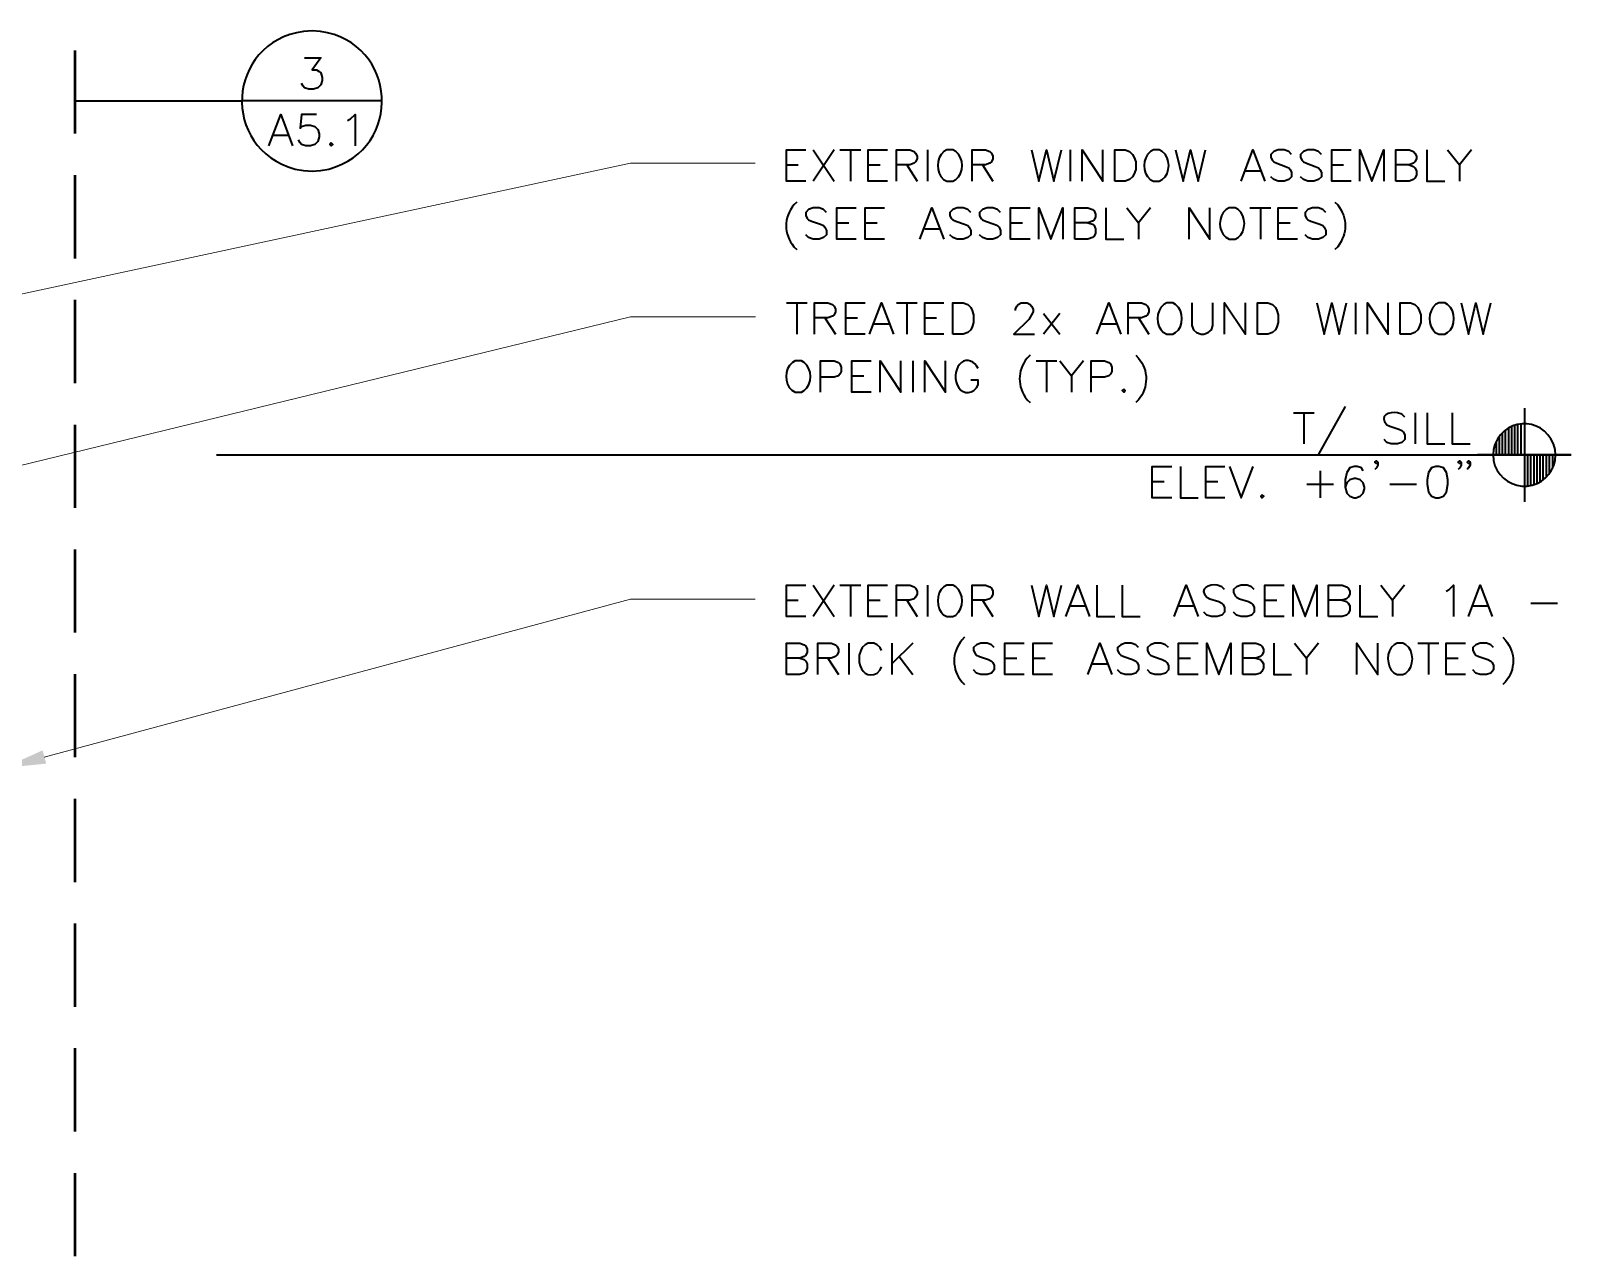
# Model space of a CAD drawing. Header units: inches. Extents: x 5 to 516, y -193 to 129.
# Drawn here: x 22.1 to 28.27, y -188.11 to -183.19 of the extents above; entities that cross this region are included whole.
import ezdxf

# ---------------------------------------------------------------- set-up
doc = ezdxf.new("R2010")
doc.units = ezdxf.units.IN
doc.header["$MEASUREMENT"] = 0
doc.layers.add('PDF7_Geometry', color=7, linetype='Continuous')
doc.layers.add('PDF7_Solid Fills', color=7, linetype='Continuous')

msp = doc.modelspace()

# ---------------------------------------------------------------- linework, layer by layer
at = {"layer": 'PDF7_Geometry', "lineweight": 35}
for points in [[(23.2579947, -183.1968943), (23.2246613, -183.194672), (23.1902169, -183.1968943)], [(23.1946614, -183.3035613), (23.260217, -183.3035613), (23.2246614, -183.3513391), (23.2424392, -183.3513391), (23.2535503, -183.3580058), (23.260217, -183.3635613), (23.2657725, -183.3813391), (23.2657725, -183.3935613), (23.260217, -183.4113391), (23.2479948, -183.4235613), (23.230217, -183.4291169), (23.2124392, -183.4291169), (23.1946614, -183.4235613), (23.1891059, -183.4168947), (23.1824392, -183.4057835)], [(22.2735504, -183.4757845), (22.9435505, -183.4757845)], [(23.5057735, -183.4757845), (22.9435512, -183.4757845)], [(23.0513282, -183.6557839), (23.099106, -183.5302284), (23.1468838, -183.6557839)], [(23.2424406, -183.5302278), (23.1824406, -183.5302278), (23.1768851, -183.5846723), (23.1824406, -183.5780056), (23.2002184, -183.57245), (23.2179962, -183.57245), (23.235774, -183.5780056), (23.2479962, -183.5902278), (23.2535518, -183.6080056), (23.2535518, -183.6202278), (23.2479962, -183.6380056), (23.235774, -183.6502278), (23.2179962, -183.6557834), (23.2002184, -183.6557834), (23.1824406, -183.6502278), (23.1768851, -183.6435612), (23.1702184, -183.6313389)], [(23.3668846, -183.5546724), (23.3791068, -183.5480057), (23.3968846, -183.530228), (23.3968846, -183.6557835)], [(23.0691053, -183.6135612), (23.1291053, -183.6135612)], [(25.203551, -183.798006), (25.1257732, -183.798006), (25.1257732, -183.6724505), (25.203551, -183.6724505)], [(25.2335523, -183.6724511), (25.3168856, -183.7980066)], [(25.3168856, -183.6724511), (25.2335523, -183.7980066)], [(25.3402169, -183.6724511), (25.4235502, -183.6724511)], [(25.3824396, -183.6724511), (25.3824396, -183.7980066)], [(25.5313279, -183.798006), (25.4535501, -183.798006), (25.4535501, -183.6724505), (25.5313279, -183.6724505)], [(25.5668856, -183.798006), (25.5668856, -183.6724505), (25.620219, -183.6724505), (25.6379967, -183.678006), (25.6435523, -183.6846727), (25.650219, -183.6968949), (25.650219, -183.708006), (25.6435523, -183.7202282), (25.6379967, -183.7257838), (25.620219, -183.7324505), (25.5668856, -183.7324505)], [(25.6913295, -183.6724511), (25.6913295, -183.7980066)], [(25.804662, -183.6780066), (25.7924398, -183.6724511), (25.7691064, -183.6724511), (25.7568842, -183.6780066), (25.7457731, -183.6902288)], [(25.8702168, -183.798006), (25.8702168, -183.6724505), (25.9235502, -183.6724505), (25.9413279, -183.678006), (25.9479946, -183.6846727), (25.9535502, -183.6968949), (25.9535502, -183.708006), (25.9479946, -183.7202282), (25.9413279, -183.7257838), (25.9235502, -183.7324505), (25.8702168, -183.7324505)], [(26.1079962, -183.6724511), (26.1379962, -183.7980066), (26.1679962, -183.6724511), (26.1979963, -183.7980066), (26.2279963, -183.6724511)], [(26.26355, -183.6724511), (26.26355, -183.7980066)], [(26.3113292, -183.798006), (26.3113292, -183.6724505), (26.3946626, -183.798006), (26.3946626, -183.6724505)], [(26.6324389, -183.6780066), (26.6202167, -183.6724511), (26.5968834, -183.6724511), (26.5846611, -183.6780066), (26.57355, -183.6902288)], [(26.6857732, -183.6724511), (26.7157732, -183.7980066), (26.7457732, -183.6724511), (26.7757732, -183.7980066), (26.8057732, -183.6724511)], [(26.947996, -183.798006), (26.9957738, -183.6724505), (27.0435516, -183.798006)], [(27.1502191, -183.6902281), (27.139108, -183.6780059), (27.1213302, -183.6724503), (27.0968858, -183.6724503), (27.079108, -183.6780059), (27.0668858, -183.6902281), (27.0668858, -183.7024503), (27.0735524, -183.7146726), (27.079108, -183.7202281), (27.0913302, -183.7257837), (27.1268858, -183.7380059), (27.139108, -183.7435614), (27.1446635, -183.7502281), (27.1502191, -183.7624503), (27.1502191, -183.7802281), (27.139108, -183.7913392), (27.1213302, -183.7980059), (27.0968858, -183.7980059), (27.079108, -183.7913392), (27.0668858, -183.7802281)], [(27.2702187, -183.6902281), (27.2579965, -183.6780059), (27.2402187, -183.6724503), (27.2157743, -183.6724503), (27.1979965, -183.6780059), (27.1868854, -183.6902281), (27.1868854, -183.7024503), (27.192441, -183.7146726), (27.1979965, -183.7202281), (27.2102187, -183.7257837), (27.2457743, -183.7380059), (27.2579965, -183.7435614), (27.2635521, -183.7502281), (27.2702187, -183.7624503), (27.2702187, -183.7802281), (27.2579965, -183.7913392), (27.2402187, -183.7980059), (27.2157743, -183.7980059), (27.1979965, -183.7913392), (27.1868854, -183.7802281)], [(27.3891071, -183.798006), (27.3113293, -183.798006), (27.3113293, -183.6724505), (27.3891071, -183.6724505)], [(27.4246626, -183.798006), (27.4246626, -183.6724505), (27.4724403, -183.798006), (27.5202181, -183.6724505), (27.5202181, -183.798006)], [(27.5679957, -183.798006), (27.5679957, -183.6724505), (27.6213291, -183.6724505), (27.6391068, -183.678006), (27.6446624, -183.6846727), (27.6513291, -183.6968949), (27.6513291, -183.708006), (27.6446624, -183.7202282), (27.6391068, -183.7257838), (27.6213291, -183.7324505), (27.5679957, -183.7324505)], [(27.6924396, -183.6724511), (27.6924396, -183.7980066), (27.7646619, -183.7980066)], [(27.775773, -183.6724511), (27.8235508, -183.7324511), (27.8235508, -183.7980066)], [(27.8713292, -183.6724511), (27.8235514, -183.7324511)], [(25.1257732, -183.7324509), (25.173551, -183.7324509)], [(25.4535501, -183.7324509), (25.5013279, -183.7324509)], [(25.6079962, -183.7324509), (25.6502184, -183.7980064)], [(25.9124396, -183.7324509), (25.9535507, -183.7980064)], [(27.3113293, -183.7324509), (27.3591071, -183.7324509)], [(27.6213292, -183.7324509), (27.6391069, -183.7380064), (27.6446625, -183.743562), (27.6513292, -183.7557842), (27.6513292, -183.773562), (27.6446625, -183.7857842), (27.6391069, -183.7913398), (27.6213292, -183.7980064), (27.5679958, -183.7980064)], [(23.1568835, -183.7491165), (23.1902169, -183.7546721), (23.2246613, -183.7568943), (23.2579947, -183.7546721), (23.291328, -183.7491165)], [(25.7691064, -183.7980066), (25.7924398, -183.7980066), (25.804662, -183.7913399)], [(26.5968834, -183.7980066), (26.6202167, -183.7980066), (26.6324389, -183.7913399)], [(26.9657731, -183.7557844), (27.0257731, -183.7557844)], [(25.167996, -183.8813394), (25.1557738, -183.8924505)], [(25.2868834, -183.9224511), (25.2746612, -183.91134), (25.2568834, -183.9046733), (25.2335501, -183.9046733), (25.2146612, -183.91134), (25.2035501, -183.9224511), (25.2035501, -183.9346733), (25.2091057, -183.9468955), (25.2146612, -183.9524511), (25.2268834, -183.9580066), (25.262439, -183.9702289), (25.2746612, -183.9757844), (25.2802168, -183.9824511), (25.2868834, -183.9946733), (25.2868834, -184.0124511), (25.2746612, -184.0235622), (25.2568834, -184.0302289), (25.2335501, -184.0302289), (25.2146612, -184.0235622), (25.2035501, -184.0124511)], [(25.4057741, -184.0302279), (25.3279963, -184.0302279), (25.3279963, -183.9046723), (25.4057741, -183.9046723)], [(25.5191073, -184.0302279), (25.4413295, -184.0302279), (25.4413295, -183.9046723), (25.5191073, -183.9046723)], [(25.6613296, -184.0302279), (25.7091074, -183.9046723), (25.7568852, -184.0302279)], [(25.8646626, -183.9224511), (25.8524404, -183.91134), (25.8346626, -183.9046733), (25.8102182, -183.9046733), (25.7924404, -183.91134), (25.7813293, -183.9224511), (25.7813293, -183.9346733), (25.7868848, -183.9468955), (25.7924404, -183.9524511), (25.8046626, -183.9580066), (25.8402182, -183.9702289), (25.8524404, -183.9757844), (25.857996, -183.9824511), (25.8646626, -183.9946733), (25.8646626, -184.0124511), (25.8524404, -184.0235622), (25.8346626, -184.0302289), (25.8102182, -184.0302289), (25.7924404, -184.0235622), (25.7813293, -184.0124511)], [(25.9835523, -183.9224511), (25.9713301, -183.91134), (25.9535523, -183.9046733), (25.930219, -183.9046733), (25.9124412, -183.91134), (25.900219, -183.9224511), (25.900219, -183.9346733), (25.9057745, -183.9468955), (25.9124412, -183.9524511), (25.9235523, -183.9580066), (25.9591079, -183.9702289), (25.9713301, -183.9757844), (25.9779968, -183.9824511), (25.9835523, -183.9946733), (25.9835523, -184.0124511), (25.9713301, -184.0235622), (25.9535523, -184.0302289), (25.930219, -184.0302289), (25.9124412, -184.0235622), (25.900219, -184.0124511)], [(26.1024407, -184.0302279), (26.0246629, -184.0302279), (26.0246629, -183.9046723), (26.1024407, -183.9046723)], [(26.1379962, -184.0302279), (26.1379962, -183.9046723), (26.1857739, -184.0302279), (26.2335517, -183.9046723), (26.2335517, -184.0302279)], [(26.2813293, -184.0302279), (26.2813293, -183.9046723), (26.3346627, -183.9046723), (26.3524404, -183.911339), (26.3591071, -183.9168945), (26.3646627, -183.9291167), (26.3646627, -183.9402279), (26.3591071, -183.9524501), (26.3524404, -183.9580056), (26.3346627, -183.9646723), (26.2813293, -183.9646723)], [(26.4057732, -183.9046729), (26.4057732, -184.0302285), (26.4779955, -184.0302285)], [(26.4902165, -183.9046729), (26.5368832, -183.9646729), (26.5368832, -184.0302285)], [(26.5846628, -183.9046729), (26.536885, -183.9646729)], [(26.7402165, -184.0302279), (26.7402165, -183.9046723), (26.8235499, -184.0302279), (26.8235499, -183.9046723)], [(26.9368857, -183.9113396), (26.9246635, -183.9046729), (26.9002191, -183.9046729), (26.889108, -183.9113396), (26.8768857, -183.9224507)], [(26.9835524, -183.9046729), (27.0668858, -183.9046729)], [(27.0257729, -183.9046729), (27.0257729, -184.0302285)], [(27.1746612, -184.0302279), (27.0968834, -184.0302279), (27.0968834, -183.9046723), (27.1746612, -183.9046723)], [(27.2879958, -183.9224511), (27.2757736, -183.91134), (27.2579958, -183.9046733), (27.2346625, -183.9046733), (27.2157736, -183.91134), (27.2046625, -183.9224511), (27.2046625, -183.9346733), (27.210218, -183.9468955), (27.2157736, -183.9524511), (27.2279958, -183.9580066), (27.2635514, -183.9702289), (27.2757736, -183.9757844), (27.2813291, -183.9824511), (27.2879958, -183.9946733), (27.2879958, -184.0124511), (27.2757736, -184.0235622), (27.2579958, -184.0302289), (27.2346625, -184.0302289), (27.2157736, -184.0235622), (27.2046625, -184.0124511)], [(27.3235499, -183.8813394), (27.3357721, -183.8924505)], [(25.3279963, -183.9646727), (25.3757741, -183.9646727)], [(25.4413295, -183.9646727), (25.4891073, -183.9646727)], [(26.0246629, -183.9646727), (26.0724407, -183.9646727)], [(26.3346627, -183.9646727), (26.3524405, -183.9702283), (26.3591072, -183.9757838), (26.3646628, -183.988006), (26.3646628, -184.0057838), (26.3591072, -184.018006), (26.3524405, -184.0235616), (26.3346627, -184.0302283), (26.2813294, -184.0302283)], [(27.0968834, -183.9646727), (27.1446612, -183.9646727)], [(25.6802166, -183.9880062), (25.7391055, -183.9880062)], [(26.9002191, -184.0302285), (26.9246635, -184.0302285), (26.9368857, -184.0235618)], [(25.1557738, -184.0602283), (25.167996, -184.0713394)], [(27.3357721, -184.0602283), (27.3235499, -184.0713394)], [(25.1257732, -184.2857843), (25.2091066, -184.2857843)], [(25.167996, -184.2857843), (25.167996, -184.4113399)], [(25.2391065, -184.4113393), (25.2391065, -184.2857838), (25.2924398, -184.2857838), (25.3102176, -184.2924504), (25.3168843, -184.298006), (25.3224398, -184.3102282), (25.3224398, -184.3213393), (25.3168843, -184.3335615), (25.3102176, -184.3391171), (25.2924398, -184.3457838), (25.2391065, -184.3457838)], [(25.4413282, -184.4113393), (25.3635504, -184.4113393), (25.3635504, -184.2857838), (25.4413282, -184.2857838)], [(25.4591066, -184.4113393), (25.5068844, -184.2857838), (25.5546621, -184.4113393)], [(25.5668856, -184.2857843), (25.650219, -184.2857843)], [(25.6079962, -184.2857843), (25.6079962, -184.4113399)], [(25.7568833, -184.4113393), (25.6802166, -184.4113393), (25.6802166, -184.2857838), (25.7568833, -184.2857838)], [(26.0435522, -184.3157843), (26.0435522, -184.3102287), (26.0491077, -184.2980065), (26.0546633, -184.2924509), (26.0668855, -184.2857843), (26.0902188, -184.2857843), (26.1024411, -184.2924509), (26.1079966, -184.2980065), (26.1146633, -184.3102287), (26.1146633, -184.3213398), (26.1079966, -184.333562), (26.0968855, -184.3513398), (26.0368855, -184.4113398), (26.1202188, -184.4113398)], [(26.3702169, -184.4113393), (26.4179946, -184.2857838), (26.4657724, -184.4113393)], [(26.495773, -184.4113393), (26.495773, -184.2857838), (26.5491063, -184.2857838), (26.5668841, -184.2924504), (26.5735508, -184.298006), (26.5791063, -184.3102282), (26.5791063, -184.3213393), (26.5735508, -184.3335615), (26.5668841, -184.3391171), (26.5491063, -184.3457838), (26.495773, -184.3457838)], [(26.6857746, -184.292451), (26.6746635, -184.2857843), (26.6502191, -184.2857843), (26.6391079, -184.292451), (26.6268857, -184.3035621)], [(26.7513294, -184.2857843), (26.7513294, -184.3757844), (26.7579961, -184.3935621), (26.7691072, -184.4046732), (26.7879961, -184.4113399), (26.7991072, -184.4113399), (26.816885, -184.4046732), (26.8291072, -184.3935621), (26.8346628, -184.3757844), (26.8346628, -184.2857843)], [(26.8824398, -184.4113393), (26.8824398, -184.2857838), (26.9657731, -184.4113393), (26.9657731, -184.2857838)], [(27.2524394, -184.2857843), (27.2813283, -184.4113399), (27.3113283, -184.2857843), (27.3413283, -184.4113399), (27.3713283, -184.2857843)], [(27.4068832, -184.2857843), (27.4068832, -184.4113399)], [(27.4546625, -184.4113393), (27.4546625, -184.2857838), (27.5379958, -184.4113393), (27.5379958, -184.2857838)], [(27.7757722, -184.292451), (27.7646611, -184.2857843), (27.7402166, -184.2857843), (27.7279944, -184.292451), (27.7168833, -184.3035621)], [(27.8302186, -184.2857843), (27.8591075, -184.4113399), (27.8891075, -184.2857843), (27.9191075, -184.4113399), (27.9491075, -184.2857843)], [(25.280217, -184.3457842), (25.3224393, -184.4113397)], [(25.3635504, -184.3457842), (25.4113282, -184.3457842)], [(25.6802166, -184.3457842), (25.7268833, -184.3457842)], [(26.1557732, -184.328006), (26.2213288, -184.4113393)], [(26.2213295, -184.328006), (26.1557739, -184.4113393)], [(26.5368835, -184.3457842), (26.5791058, -184.4113397)], [(25.4768836, -184.3691177), (25.5368836, -184.3691177)], [(26.3879962, -184.3691177), (26.4479962, -184.3691177)], [(26.6502191, -184.4113399), (26.6746635, -184.4113399), (26.6857746, -184.4046732)], [(27.7402166, -184.4113399), (27.7646611, -184.4113399), (27.7757722, -184.4046732)], [(25.1968852, -184.5246728), (25.185774, -184.5180062), (25.1613296, -184.5180062), (25.1502185, -184.5246728), (25.1379963, -184.535784)], [(25.26244, -184.6435612), (25.26244, -184.5180056), (25.3168844, -184.5180056), (25.3346622, -184.5246723), (25.3402178, -184.5302278), (25.3457733, -184.54245), (25.3457733, -184.5602278), (25.3402178, -184.5713389), (25.3346622, -184.5780056), (25.3168844, -184.5835611), (25.26244, -184.5835611)], [(25.4657739, -184.6435612), (25.3879961, -184.6435612), (25.3879961, -184.5180056), (25.4657739, -184.5180056)], [(25.5013293, -184.6435612), (25.5013293, -184.5180056), (25.5846627, -184.6435612), (25.5846627, -184.5180056)], [(25.6324397, -184.5180062), (25.6324397, -184.6435617)], [(25.6802166, -184.6435612), (25.6802166, -184.5180056), (25.76355, -184.6435612), (25.76355, -184.5180056)], [(26.1024398, -184.4946727), (26.0902176, -184.5068949)], [(26.1268855, -184.5180062), (26.2102188, -184.5180062)], [(26.1679961, -184.5180062), (26.1679961, -184.6435617)], [(26.2213295, -184.5180062), (26.2691073, -184.5780062), (26.2691073, -184.6435617)], [(26.3168857, -184.5180062), (26.2691079, -184.5780062)], [(26.3468833, -184.6435612), (26.3468833, -184.5180056), (26.4002167, -184.5180056), (26.4179945, -184.5246723), (26.4246611, -184.5302278), (26.4302167, -184.54245), (26.4302167, -184.5602278), (26.4246611, -184.5713389), (26.4179945, -184.5780056), (26.4002167, -184.5835611), (26.3468833, -184.5835611)], [(26.5257729, -184.4946727), (26.536884, -184.5068949)], [(25.3879961, -184.578006), (25.4357739, -184.578006)], [(25.8879959, -184.6257839), (25.8946625, -184.6135616), (25.8946625, -184.5957839), (25.8646625, -184.5957839)], [(25.1613296, -184.6435617), (25.185774, -184.6435617), (25.1968852, -184.6368951)], [(26.0902176, -184.6735616), (26.1024398, -184.6846727)], [(26.536884, -184.6735616), (26.5257729, -184.6846727)], [(27.3657727, -184.7013388), (27.259106, -184.89245)], [(28.0835507, -184.7068953), (28.0835507, -185.0824509)], [(27.1579954, -184.725784), (27.2413288, -184.725784)], [(27.199106, -184.725784), (27.199106, -184.8502284)], [(27.5324398, -184.7735616), (27.544662, -184.7791172), (27.5802176, -184.7913394), (27.5924398, -184.796895), (27.5979954, -184.8024505), (27.604662, -184.8146727), (27.604662, -184.8324505), (27.5924398, -184.8446727), (27.574662, -184.8502283), (27.5502176, -184.8502283), (27.5324398, -184.8446727), (27.5213287, -184.8324505)], [(27.604662, -184.7435616), (27.5924398, -184.7313394), (27.574662, -184.7257838)], [(27.6457726, -184.725784), (27.6457726, -184.8502284)], [(27.6935518, -184.725784), (27.6935518, -184.8502284), (27.764663, -184.8502284)], [(27.7946622, -184.725784), (27.7946622, -184.8502284), (27.8657733, -184.8502284)], [(28.0335516, -184.8946728), (28.0335516, -184.7802284)], [(28.0457722, -184.8946728), (28.0457722, -184.7757839)], [(28.057995, -184.8946728), (28.057995, -184.7724506)], [(28.0713301, -184.8946728), (28.0713301, -184.7702284)], [(27.9713296, -184.8946728), (27.9713296, -184.8402284)], [(27.9835525, -184.8946728), (27.9835525, -184.8202284)], [(27.9957731, -184.8946728), (27.9957731, -184.8057839)], [(28.0079959, -184.8946728), (28.0079959, -184.7946728)], [(28.0213287, -184.8946728), (28.0213287, -184.786895)], [(22.8413289, -184.8946728), (28.2713293, -184.8946728)], [(28.2713288, -184.8946728), (27.8957732, -184.8946728)], [(27.9579946, -184.8946728), (27.9579946, -184.8935617)], [(28.0957735, -184.8946728), (28.0957735, -185.0191173)], [(28.1079964, -184.8946728), (28.1079964, -185.016895)], [(28.1213292, -184.8946728), (28.1213292, -185.0146728)], [(28.1335521, -184.8946728), (28.1335521, -185.0091173)], [(28.1457726, -184.8946728), (28.1457726, -185.0035617)], [(28.1579955, -184.8946728), (28.1579955, -184.9946728)], [(28.1713283, -184.8946728), (28.1713283, -184.9846728)], [(28.1835512, -184.8946728), (28.1835512, -184.9702284)], [(28.195774, -184.8946728), (28.195774, -184.9491173)], [(28.2079946, -184.8946728), (28.2079946, -184.8935617)], [(26.6702169, -185.0668954), (26.5924391, -185.0668954), (26.5924391, -184.9413398), (26.6702169, -184.9413398)], [(26.7057746, -184.9413393), (26.7057746, -185.0668948), (26.7768857, -185.0668948)], [(26.8835517, -185.0668954), (26.806885, -185.0668954), (26.806885, -184.9413398), (26.8835517, -184.9413398)], [(26.901329, -184.9413393), (26.9491068, -185.0668948), (26.9968846, -184.9413393)], [(27.2646623, -184.9591175), (27.2646623, -185.0668952)], [(27.4379954, -184.9591175), (27.4313287, -184.9468952), (27.4135509, -184.9413397), (27.4013287, -184.9413397), (27.3835509, -184.9468952), (27.3724398, -184.964673), (27.3657731, -184.994673), (27.3657731, -185.024673), (27.3724398, -185.0480064), (27.3835509, -185.0602286), (27.4013287, -185.0668952), (27.4079954, -185.0668952), (27.4257731, -185.0602286), (27.4379954, -185.0480064), (27.4435509, -185.0302286), (27.4435509, -185.024673), (27.4379954, -185.0068952), (27.4257731, -184.994673), (27.4079954, -184.9891175), (27.4013287, -184.9891175), (27.3835509, -184.994673), (27.3724398, -185.0068952), (27.3657731, -185.024673)], [(27.4968852, -184.9235617), (27.4913297, -184.9291172), (27.484663, -184.9235617), (27.4913297, -184.9180061), (27.4968852, -184.9235617), (27.4968852, -184.9357839), (27.4913297, -184.946895), (27.484663, -184.9535617)], [(27.8302186, -184.9235617), (27.824663, -184.9291172), (27.8179964, -184.9235617), (27.824663, -184.9180061), (27.8302186, -184.9235617), (27.8302186, -184.9357839), (27.824663, -184.946895), (27.8179964, -184.9535617)], [(27.8657727, -184.9235617), (27.8602172, -184.9291172), (27.8546616, -184.9235617), (27.8602172, -184.9180061), (27.8657727, -184.9235617), (27.8657727, -184.9357839), (27.8602172, -184.946895), (27.8546616, -184.9535617)], [(26.5924391, -185.0013391), (26.6402169, -185.0013391)], [(26.806885, -185.0013391), (26.8546628, -185.0013391)], [(27.2113289, -185.0124509), (27.3179955, -185.0124509)], [(27.5446622, -185.0124509), (27.6513289, -185.0124509)], [(25.203551, -185.5424508), (25.1257732, -185.5424508), (25.1257732, -185.4168953), (25.203551, -185.4168953)], [(25.2335523, -185.4168947), (25.3168856, -185.5424503)], [(25.3168856, -185.4168947), (25.2335523, -185.5424503)], [(25.3402169, -185.4168947), (25.4235502, -185.4168947)], [(25.3824396, -185.4168947), (25.3824396, -185.5424503)], [(25.5313279, -185.5424508), (25.4535501, -185.5424508), (25.4535501, -185.4168953), (25.5313279, -185.4168953)], [(25.5668856, -185.5424508), (25.5668856, -185.4168953), (25.620219, -185.4168953), (25.6379967, -185.4235619), (25.6435523, -185.4291175), (25.650219, -185.4413397), (25.650219, -185.4524508), (25.6435523, -185.4646731), (25.6379967, -185.4713397), (25.620219, -185.4768953), (25.5668856, -185.4768953)], [(25.6913295, -185.4168947), (25.6913295, -185.5424503)], [(25.804662, -185.4235614), (25.7924398, -185.4168947), (25.7691064, -185.4168947), (25.7568842, -185.4235614), (25.7457731, -185.4346725)], [(25.8702168, -185.5424508), (25.8702168, -185.4168953), (25.9235502, -185.4168953), (25.9413279, -185.4235619), (25.9479946, -185.4291175), (25.9535502, -185.4413397), (25.9535502, -185.4524508), (25.9479946, -185.4646731), (25.9413279, -185.4713397), (25.9235502, -185.4768953), (25.8702168, -185.4768953)], [(26.1079962, -185.4168947), (26.1379962, -185.5424503), (26.1679962, -185.4168947), (26.1979963, -185.5424503), (26.2279963, -185.4168947)], [(26.2457729, -185.5424508), (26.2935507, -185.4168953), (26.3413285, -185.5424508)], [(26.3702169, -185.4168947), (26.3702169, -185.5424503), (26.4424391, -185.5424503)], [(26.4713295, -185.4168947), (26.4713295, -185.5424503), (26.5435517, -185.5424503)], [(26.6802167, -185.5424508), (26.7279945, -185.4168953), (26.7757723, -185.5424508)], [(26.8824398, -185.4346729), (26.8713286, -185.4235618), (26.8524398, -185.4168951)], [(27.0013295, -185.4346729), (26.9902184, -185.4235618), (26.9724406, -185.4168951), (26.9479961, -185.4168951), (26.9302184, -185.4235618), (26.9179961, -185.4346729), (26.9179961, -185.4468951), (26.9246628, -185.4591174), (26.9302184, -185.4646729), (26.9424406, -185.4713396), (26.9779961, -185.4824507), (26.9902184, -185.4891174), (26.9957739, -185.4946729), (27.0013295, -185.5068951), (27.0013295, -185.5246729), (26.9902184, -185.5368951), (26.9724406, -185.5424507), (26.9479961, -185.5424507), (26.9302184, -185.5368951), (26.9179961, -185.5246729)], [(27.12133, -185.5424508), (27.0435522, -185.5424508), (27.0435522, -185.4168953), (27.12133, -185.4168953)], [(27.1568832, -185.5424508), (27.1568832, -185.4168953), (27.204661, -185.5424508), (27.2524388, -185.4168953), (27.2524388, -185.5424508)], [(27.2991065, -185.5424508), (27.2991065, -185.4168953), (27.3535509, -185.4168953), (27.3713287, -185.4235619), (27.3768842, -185.4291175), (27.3835509, -185.4413397), (27.3835509, -185.4524508), (27.3768842, -185.4646731), (27.3713287, -185.4713397), (27.3535509, -185.4768953), (27.2991065, -185.4768953)], [(27.4246626, -185.4168947), (27.4246626, -185.5424503), (27.4957737, -185.5424503)], [(27.5079959, -185.4168947), (27.5557737, -185.4768947), (27.5557737, -185.5424503)], [(27.6035521, -185.4168947), (27.5557743, -185.4768947)], [(27.7702188, -185.4413393), (27.782441, -185.4346726), (27.8002188, -185.4168949), (27.8002188, -185.5424504)], [(27.8591063, -185.5424508), (27.9068841, -185.4168953), (27.9546619, -185.5424508)], [(25.1257732, -185.4768951), (25.173551, -185.4768951)], [(25.4535501, -185.4768951), (25.5013279, -185.4768951)], [(25.6079962, -185.4768951), (25.6502184, -185.5424507)], [(25.9124396, -185.4768951), (25.9535507, -185.5424507)], [(26.26355, -185.5002281), (26.3224389, -185.5002281)], [(26.697996, -185.5002281), (26.757996, -185.5002281)], [(26.8113286, -185.4646729), (26.8235509, -185.4713396), (26.8591064, -185.4824507), (26.8713286, -185.4891174), (26.8768842, -185.4946729), (26.8824398, -185.5068951), (26.8824398, -185.5246729), (26.8713286, -185.5368951), (26.8524398, -185.5424507), (26.8291064, -185.5424507), (26.8113286, -185.5368951), (26.7991064, -185.5246729)], [(27.0435522, -185.4768951), (27.09133, -185.4768951)], [(27.3535521, -185.4768951), (27.3713299, -185.4824507), (27.3768854, -185.4891173), (27.3835521, -185.5002285), (27.3835521, -185.5180062), (27.3768854, -185.5302285), (27.3713299, -185.5368951), (27.3535521, -185.5424507), (27.2991076, -185.5424507)], [(27.8768856, -185.5002281), (27.9368856, -185.5002281)], [(28.1091063, -185.4891174), (28.2168841, -185.4891174)], [(25.7691064, -185.5424503), (25.7924398, -185.5424503), (25.804662, -185.5368947)], [(25.8402169, -185.6257842), (25.8291058, -185.6380064)], [(27.9968853, -185.6257842), (28.0079964, -185.6380064)], [(25.1257732, -185.7746727), (25.1257732, -185.6491171), (25.1791066, -185.6491171), (25.1968843, -185.6557838), (25.203551, -185.6613393), (25.2091066, -185.6735616), (25.2091066, -185.6857838), (25.203551, -185.6968949), (25.1968843, -185.7035616), (25.1791066, -185.7091171), (25.1257732, -185.7091171)], [(25.1791066, -185.7091175), (25.1968844, -185.7146731), (25.2035511, -185.7213397), (25.2091067, -185.7324509), (25.2091067, -185.7502286), (25.2035511, -185.7624509), (25.1968844, -185.7691175), (25.1791066, -185.7746731), (25.1257733, -185.7746731)], [(25.2513293, -185.7746727), (25.2513293, -185.6491171), (25.3046627, -185.6491171), (25.3224404, -185.6557838), (25.327996, -185.6613393), (25.3346627, -185.6735616), (25.3346627, -185.6857838), (25.327996, -185.6968949), (25.3224404, -185.7035616), (25.3046627, -185.7091171), (25.2513293, -185.7091171)], [(25.2924399, -185.7091175), (25.3346621, -185.7746731)], [(25.3757732, -185.6491177), (25.3757732, -185.7746733)], [(25.5068835, -185.6791176), (25.501328, -185.6668954), (25.4891058, -185.6557843), (25.4768835, -185.6491176), (25.4535502, -185.6491176), (25.441328, -185.6557843), (25.4291058, -185.6668954), (25.4235502, -185.6791176), (25.4179947, -185.6968954), (25.4179947, -185.7268954)], [(25.5491063, -185.6491177), (25.5491063, -185.7746733)], [(25.6324397, -185.6491177), (25.5491063, -185.732451)], [(25.5779963, -185.7035622), (25.6324407, -185.7746733)], [(25.9591066, -185.6668948), (25.9479955, -185.6557836), (25.9302177, -185.649117), (25.9057733, -185.649117), (25.8879955, -185.6557836), (25.8757733, -185.6668948), (25.8757733, -185.679117), (25.8824399, -185.6913392), (25.8879955, -185.6968948), (25.9002177, -185.7035614), (25.9357733, -185.7146725), (25.9479955, -185.7213392), (25.9535511, -185.7268948), (25.9591066, -185.739117), (25.9591066, -185.7568948), (25.9479955, -185.769117), (25.9302177, -185.7746725), (25.9057733, -185.7746725), (25.8879955, -185.769117), (25.8757733, -185.7568948)], [(26.0791072, -185.7746727), (26.0013294, -185.7746727), (26.0013294, -185.6491171), (26.0791072, -185.6491171)], [(26.0013294, -185.7091175), (26.0491072, -185.7091175)], [(26.1924404, -185.7746727), (26.1146626, -185.7746727), (26.1146626, -185.6491171), (26.1924404, -185.6491171)], [(26.1146626, -185.7091175), (26.1624404, -185.7091175)], [(26.3346627, -185.7746727), (26.3824405, -185.6491171), (26.4302183, -185.7746727)], [(26.5368835, -185.6668948), (26.5257724, -185.6557836), (26.5079946, -185.649117), (26.4835502, -185.649117), (26.4657724, -185.6557836), (26.4535502, -185.6668948), (26.4535502, -185.679117), (26.4602169, -185.6913392), (26.4657724, -185.6968948), (26.4779946, -185.7035614), (26.5135502, -185.7146725), (26.5257724, -185.7213392), (26.531328, -185.7268948), (26.5368835, -185.739117), (26.5368835, -185.7568948), (26.5257724, -185.769117), (26.5079946, -185.7746725), (26.4835502, -185.7746725), (26.4657724, -185.769117), (26.4535502, -185.7568948)], [(26.6568832, -185.6668948), (26.644661, -185.6557836), (26.6268832, -185.649117), (26.6024387, -185.649117), (26.584661, -185.6557836), (26.5735498, -185.6668948), (26.5735498, -185.679117), (26.5791054, -185.6913392), (26.584661, -185.6968948), (26.5968832, -185.7035614), (26.6324387, -185.7146725), (26.644661, -185.7213392), (26.6502165, -185.7268948), (26.6568832, -185.739117), (26.6568832, -185.7568948), (26.644661, -185.769117), (26.6268832, -185.7746725), (26.6024387, -185.7746725), (26.584661, -185.769117), (26.5735498, -185.7568948)], [(26.7757738, -185.7746727), (26.697996, -185.7746727), (26.697996, -185.6491171), (26.7757738, -185.6491171)], [(26.697996, -185.7091175), (26.7457738, -185.7091175)], [(26.8113293, -185.7746727), (26.8113293, -185.6491171), (26.8591071, -185.7746727), (26.9068848, -185.6491171), (26.9068848, -185.7746727)], [(26.9546624, -185.7746727), (26.9546624, -185.6491171), (27.0079958, -185.6491171), (27.0257736, -185.6557838), (27.0313291, -185.6613393), (27.0379958, -185.6735616), (27.0379958, -185.6857838), (27.0313291, -185.6968949), (27.0257736, -185.7035616), (27.0079958, -185.7091171), (26.9546624, -185.7091171)], [(27.0079959, -185.7091175), (27.0257736, -185.7146731), (27.0313292, -185.7213397), (27.0379959, -185.7324509), (27.0379959, -185.7502286), (27.0313292, -185.7624509), (27.0257736, -185.7691175), (27.0079959, -185.7746731), (26.9546625, -185.7746731)], [(27.0791063, -185.6491177), (27.0791063, -185.7746733), (27.1502175, -185.7746733)], [(27.1624397, -185.6491177), (27.2102175, -185.7091177), (27.2102175, -185.7746733)], [(27.2579959, -185.6491177), (27.2102181, -185.7091177)], [(27.4124397, -185.7746727), (27.4124397, -185.6491171), (27.495773, -185.7746727), (27.495773, -185.6491171)], [(27.6091055, -185.6557844), (27.5968833, -185.6491177), (27.5735499, -185.6491177), (27.5613277, -185.6557844), (27.5502166, -185.6668955)], [(27.6568833, -185.6491177), (27.7402166, -185.6491177)], [(27.699106, -185.6491177), (27.699106, -185.7746733)], [(27.8479966, -185.7746727), (27.7702188, -185.7746727), (27.7702188, -185.6491171), (27.8479966, -185.6491171)], [(27.7702188, -185.7091175), (27.8179966, -185.7091175)], [(27.960219, -185.6668948), (27.9491079, -185.6557836), (27.9313301, -185.649117), (27.9068856, -185.649117), (27.8891079, -185.6557836), (27.8768856, -185.6668948), (27.8768856, -185.679117), (27.8835523, -185.6913392), (27.8891079, -185.6968948), (27.9013301, -185.7035614), (27.9368856, -185.7146725), (27.9491079, -185.7213392), (27.9546634, -185.7268948), (27.960219, -185.739117), (27.960219, -185.7568948), (27.9491079, -185.769117), (27.9313301, -185.7746725), (27.9068856, -185.7746725), (27.8891079, -185.769117), (27.8768856, -185.7568948)], [(25.4891058, -185.7691176), (25.501328, -185.7568954), (25.5068835, -185.7446732)], [(26.3524398, -185.732451), (26.4124398, -185.732451)], [(27.5735499, -185.7746733), (27.5968833, -185.7746733), (27.6091055, -185.7691177)], [(25.8291058, -185.8046731), (25.8402169, -185.8157842)], [(28.0079964, -185.8046731), (27.9968853, -185.8157842)]]:
    msp.add_lwpolyline(points, dxfattribs=at)
at = {"layer": 'PDF7_Geometry', "lineweight": 50}
for points in [[(22.2735504, -183.2735614), (22.2735504, -183.6068948)], [(22.2735504, -183.7735614), (22.2735504, -184.1068948)], [(22.2735504, -184.2735615), (22.2735504, -184.6068948)], [(22.2735504, -184.7735615), (22.2735504, -185.1068949)], [(22.2735504, -185.2735616), (22.2735504, -185.6068949)], [(22.2735504, -185.7735616), (22.2735504, -186.106895)], [(22.2735504, -186.2735616), (22.2735504, -186.606895)], [(22.2735504, -186.7735617), (22.2735504, -187.106895)], [(22.2735504, -187.2735617), (22.2735504, -187.6068951)], [(22.2735504, -187.7735618), (22.2735504, -188.1068951)]]:
    msp.add_lwpolyline(points, dxfattribs=at)
at = {"layer": 'PDF7_Geometry', "lineweight": 35}
for points in [[(23.3013283, -183.6435611), (23.2957727, -183.6502277), (23.3013283, -183.6557833), (23.3079949, -183.6502277)], [(26.4424395, -183.798006), (26.4424395, -183.6724505), (26.4835507, -183.6724505), (26.5013284, -183.678006), (26.5135507, -183.6902282), (26.5191062, -183.7024505), (26.5257729, -183.7202282), (26.5257729, -183.7502282), (26.5191062, -183.768006), (26.5135507, -183.7802282), (26.5013284, -183.7913394), (26.4835507, -183.798006)], [(25.7924399, -184.4113393), (25.7924399, -184.2857838), (25.8346622, -184.2857838), (25.8524399, -184.2924504), (25.8646622, -184.3035615), (25.8702177, -184.3157838), (25.8757733, -184.3335615), (25.8757733, -184.3635615), (25.8702177, -184.3813393), (25.8646622, -184.3935615), (25.8524399, -184.4046727), (25.8346622, -184.4113393)], [(27.0135501, -184.4113393), (27.0135501, -184.2857838), (27.0557723, -184.2857838), (27.0735501, -184.2924504), (27.0857723, -184.3035615), (27.0913278, -184.3157838), (27.0968834, -184.3335615), (27.0968834, -184.3635615), (27.0913278, -184.3813393), (27.0857723, -184.3935615), (27.0735501, -184.4046727), (27.0557723, -184.4113393)], [(27.5857728, -184.4113393), (27.5857728, -184.2857838), (27.6268839, -184.2857838), (27.6446617, -184.2924504), (27.6568839, -184.3035615), (27.6624395, -184.3157838), (27.6691061, -184.3335615), (27.6691061, -184.3635615), (27.6624395, -184.3813393), (27.6568839, -184.3935615), (27.6446617, -184.4046727), (27.6268839, -184.4113393)], [(26.4779959, -184.6313394), (26.4713292, -184.636895), (26.4779959, -184.6435617), (26.4835515, -184.636895)], [(27.7291059, -184.9413393), (27.7113282, -184.9468948), (27.6991059, -184.9646726), (27.6935504, -184.9946726), (27.6935504, -185.0124504), (27.6991059, -185.0424504), (27.7113282, -185.0602282), (27.7291059, -185.0668948), (27.7413282, -185.0668948), (27.759106, -185.0602282), (27.7713282, -185.0424504), (27.7768837, -185.0124504), (27.7768837, -184.9946726), (27.7713282, -184.9646726), (27.759106, -184.9468948), (27.7413282, -184.9413393)], [(27.0324393, -185.0546725), (27.0268838, -185.0602281), (27.0324393, -185.0668947), (27.039106, -185.0602281)]]:
    msp.add_lwpolyline(points, close=True, dxfattribs=at)
at = {"layer": 'PDF7_Geometry', "lineweight": 15}
for points in [[(21.8824416, -184.2880065), (24.5013307, -183.7246731), (25.0013307, -183.7246731)], [(21.7813267, -185.0035618), (24.501327, -184.3413396), (25.0024381, -184.3413396)], [(22.1513264, -186.1057839), (24.5013266, -185.4724505), (25.0013265, -185.4724505)]]:
    msp.add_lwpolyline(points, dxfattribs=at)
at = {"layer": 'PDF7_Geometry', "lineweight": 35}
msp.add_lwpolyline([(27.9657724, -184.8524506), (27.9602168, -184.8735617), (27.9579946, -184.8946728), (27.9602168, -184.916895), (27.9657724, -184.9380061, 0.762934986), (28.2068835, -184.916895), (28.2079946, -184.8946728), (28.2068835, -184.8735617)], format="xyb", dxfattribs=at)
msp.add_ellipse((25.8534291, -184.5829751), major_axis=(-0.0045551, 0.0666068), ratio=0.743284433, start_param=5.213509624, end_param=8.279618512, dxfattribs=at)
for points in [[(23.1902169, -183.1968943), (22.8806984, -183.2425795), (22.8546613, -183.6656721), (23.1568835, -183.7491165)], [(23.291328, -183.7491165), (23.5939021, -183.6661906), (23.5679576, -183.2421906), (23.2579947, -183.1968943)], [(25.7457731, -183.6902288), (25.7225323, -183.7227288), (25.7289768, -183.7827844), (25.7691064, -183.7980066)], [(25.804662, -183.7913399), (25.8394583, -183.7652659), (25.8380324, -183.7048214), (25.804662, -183.6780066)], [(26.57355, -183.6902288), (26.5502908, -183.7227474), (26.5567537, -183.7827844), (26.5968834, -183.7980066)], [(26.6324389, -183.7913399), (26.6672352, -183.7652659), (26.6658093, -183.7048214), (26.6324389, -183.6780066)], [(25.1557738, -183.8924505), (25.1146997, -183.9433023), (25.1146997, -184.0093764), (25.1557738, -184.0602283)], [(26.9368857, -184.0235618), (26.9696635, -183.9988951), (26.9696635, -183.9360062), (26.9368857, -183.9113396)], [(27.3357721, -183.8924505), (27.3754388, -183.9475431), (27.3754388, -184.0051357), (27.3357721, -184.0602283)], [(26.8768857, -183.9224507), (26.8544783, -183.9570618), (26.8597191, -184.0120618), (26.9002191, -184.0302285)], [(26.6268857, -184.3035621), (26.6037376, -184.3371732), (26.6094783, -184.3940066), (26.6502191, -184.4113399)], [(26.6857746, -184.4046732), (26.7198857, -184.3796177), (26.7198857, -184.3175066), (26.6857746, -184.292451)], [(27.7168833, -184.3035621), (27.693624, -184.3360806), (27.700087, -184.3961177), (27.7402166, -184.4113399)], [(27.7757722, -184.4046732), (27.8098833, -184.3796177), (27.8098833, -184.3175066), (27.7757722, -184.292451)], [(25.1379963, -184.535784), (25.1148481, -184.5693951), (25.1205888, -184.6262284), (25.1613296, -184.6435617)], [(25.1968852, -184.6368951), (25.2309963, -184.6118395), (25.2309963, -184.5497284), (25.1968852, -184.5246728)], [(26.0902176, -184.5068949), (26.0502546, -184.5584875), (26.0510139, -184.6217838), (26.0902176, -184.6735616)], [(26.536884, -184.5068949), (26.5782358, -184.5542097), (26.5775136, -184.6260616), (26.536884, -184.6735616)], [(25.8102181, -184.6135616), (25.8265514, -184.6480987), (25.8613477, -184.6581542), (25.8879959, -184.6257839)], [(27.574662, -184.7257838), (27.541088, -184.7203764), (27.4992731, -184.7372283), (27.5324398, -184.7735616)], [(28.2068835, -184.8735617), (28.1787909, -184.7455432), (28.0126983, -184.7328395), (27.9657724, -184.8524506)], [(25.7457731, -185.4346725), (25.7219953, -185.4659873), (25.7304583, -185.5308392), (25.7691064, -185.5424503)], [(25.804662, -185.5368947), (25.8380324, -185.5100799), (25.8394583, -185.4496355), (25.804662, -185.4235614)], [(26.8524398, -185.4168951), (26.8219027, -185.4115248), (26.774699, -185.4309322), (26.8113286, -185.4646729)], [(25.8291058, -185.6380064), (25.7877539, -185.6853212), (25.7884762, -185.7571731), (25.8291058, -185.8046731)], [(28.0079964, -185.6380064), (28.0493483, -185.6853212), (28.0486075, -185.7571731), (28.0079964, -185.8046731)], [(27.5502166, -185.6668955), (27.5264388, -185.6982288), (27.5349018, -185.7630621), (27.5735499, -185.7746733)], [(27.6091055, -185.7691177), (27.6424759, -185.7423029), (27.6439018, -185.6818584), (27.6091055, -185.6557844)], [(25.4179947, -185.7268954), (25.4242909, -185.7640806), (25.4524576, -185.7895806), (25.4891058, -185.7691176)]]:
    msp.add_open_spline(points, degree=3, dxfattribs=at)
at = {"layer": 'PDF7_Solid Fills', "lineweight": 50, "transparency": 33554559}
msp.add_solid([(22.1591072, -186.1324506), (21.9902183, -186.1491173), (22.1446628, -186.0791173)], dxfattribs=at)

doc.saveas('drawing.dxf')
